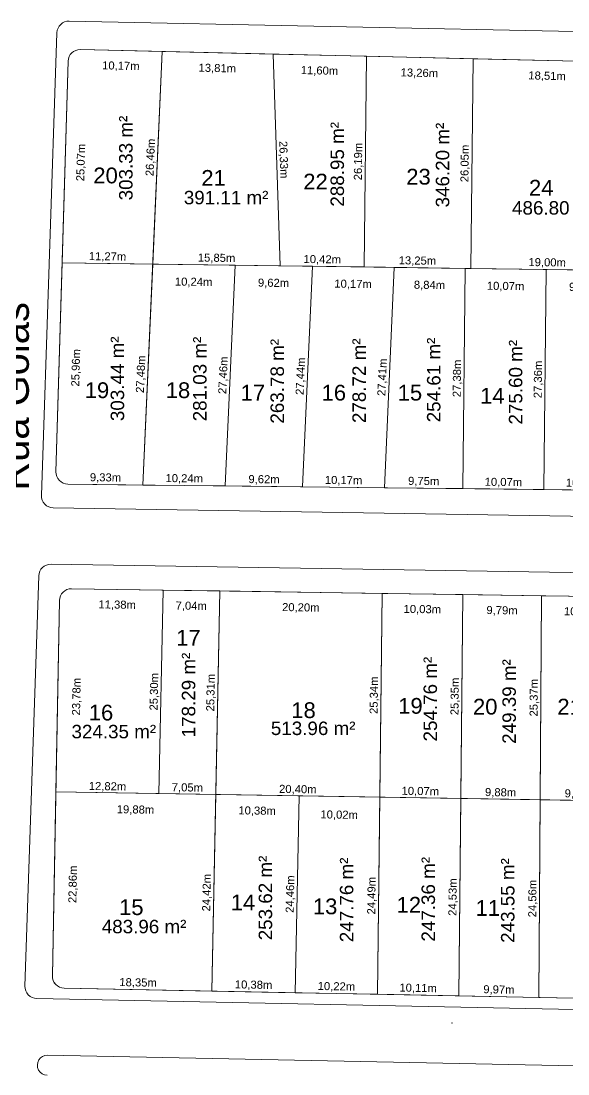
# Model space of a CAD drawing. Header units: metres. Extents: x 3808 to 8215, y 2374 to 6187.
# Drawn here: x 4827 to 4895, y 4981 to 5111.8 of the extents above; entities that cross this region are included whole.
import ezdxf
from ezdxf.enums import TextEntityAlignment as Align

# ---------------------------------------------------------------- set-up
doc = ezdxf.new("R2010")
doc.units = ezdxf.units.M
for name, color, linetype in [('Areas Lotes', 1, 'Continuous'), ('Calçada', 8, 'Continuous'), ('Lote', 7, 'Continuous'), ('Nome das Ruas', 7, 'Continuous'), ('Nº Lote', 7, 'Continuous'), ('quadras', 7, 'Continuous')]:
    doc.layers.add(name, color=color, linetype=linetype)
doc.layers.add('MEIO FIO', color=8, linetype='Continuous', lineweight=30)
doc.styles.add('Arial', font='arial.ttf')
doc.dimstyles.new('Copy(2) of ISO-25', dxfattribs={"dimtxt": 1, "dimasz": 2.5, "dimexe": 1.25, "dimexo": 0.625, "dimgap": 0.2, "dimtad": 1, "dimtoh": 1, "dimlfac": 1, "dimzin": 1, "dimtxsty": 'Arial', "dimblk": 'NONE', "dimcen": 0, "dimse1": 1, "dimse2": 1, "dimsd1": 1, "dimsd2": 1, "dimclrt": 256, "dimaunit": 1, "dimadec": 3, "dimazin": 0, "dimtfac": 1, "dimtmove": 0, "dimatfit": 3, "dimldrblk": 'NONE', "dimfxl": 1, "dimtolj": 1, "dimtzin": 0, "dimarcsym": 0})

# ---------------------------------------------------------------- blocks, each defined once
blk = doc.blocks.new('*D4920')
at = {"layer": 'Defpoints', "color": 0, "linetype": 'Continuous', "transparency": 16777216}
for p in [(4891.39, 4990.47), (4891.39, 4990.47), (4911.03, 4990.08)]:
    blk.add_point(p, dxfattribs=at)
at = {"layer": 'Lote', "linetype": 'Continuous', "lineweight": 5, "transparency": 16777216, "insert": (4901.23, 4991.07), "char_height": 1, "attachment_point": 5, "rotation": 358.8845, "style": 'Arial'}
blk.add_mtext('\\A1;19,64m', dxfattribs=at)
blk = doc.blocks.new('_None')
blk = doc.blocks.new('*D4921')
at = {"layer": 'Defpoints', "color": 0, "linetype": 'Continuous', "transparency": 16777216}
for p in [(4881.43, 4990.66), (4881.43, 4990.66), (4891.39, 4990.47)]:
    blk.add_point(p, dxfattribs=at)
at = {"layer": 'Lote', "linetype": 'Continuous', "lineweight": 5, "transparency": 16777216, "insert": (4886.43, 4991.36), "char_height": 1, "attachment_point": 5, "rotation": 358.8845, "style": 'Arial'}
blk.add_mtext('\\A1;9,97m', dxfattribs=at)
blk = doc.blocks.new('*D4922')
at = {"layer": 'Defpoints', "color": 0, "linetype": 'Continuous', "transparency": 16777216}
for p in [(4871.32, 4990.86), (4871.32, 4990.86), (4881.43, 4990.66)]:
    blk.add_point(p, dxfattribs=at)
at = {"layer": 'Lote', "linetype": 'Continuous', "lineweight": 5, "transparency": 16777216, "insert": (4876.39, 4991.56), "char_height": 1, "attachment_point": 5, "rotation": 358.8845, "style": 'Arial'}
blk.add_mtext('\\A1;10,11m', dxfattribs=at)
blk = doc.blocks.new('*D4923')
at = {"layer": 'Defpoints', "color": 0, "linetype": 'Continuous', "transparency": 16777216}
for p in [(4861.1, 4991.06), (4861.1, 4991.06), (4871.32, 4990.86)]:
    blk.add_point(p, dxfattribs=at)
at = {"layer": 'Lote', "linetype": 'Continuous', "lineweight": 5, "transparency": 16777216, "insert": (4866.23, 4991.76), "char_height": 1, "attachment_point": 5, "rotation": 358.8845, "style": 'Arial'}
blk.add_mtext('\\A1;10,22m', dxfattribs=at)
blk = doc.blocks.new('*D4924')
at = {"layer": 'Defpoints', "color": 0, "linetype": 'Continuous', "transparency": 16777216}
for p in [(4850.73, 4991.26), (4850.73, 4991.26), (4861.1, 4991.06)]:
    blk.add_point(p, dxfattribs=at)
at = {"layer": 'Lote', "linetype": 'Continuous', "lineweight": 5, "transparency": 16777216, "insert": (4855.93, 4991.96), "char_height": 1, "attachment_point": 5, "rotation": 358.8845, "style": 'Arial'}
blk.add_mtext('\\A1;10,38m', dxfattribs=at)
blk = doc.blocks.new('*D4925')
at = {"layer": 'Defpoints', "color": 0, "linetype": 'Continuous', "transparency": 16777216}
for p in [(4832.38, 4991.61), (4832.38, 4991.61), (4850.73, 4991.26)]:
    blk.add_point(p, dxfattribs=at)
at = {"layer": 'Lote', "linetype": 'Continuous', "lineweight": 5, "transparency": 16777216, "insert": (4841.57, 4992.24), "char_height": 1, "attachment_point": 5, "rotation": 358.8845, "style": 'Arial'}
blk.add_mtext('\\A1;18,35m', dxfattribs=at)
blk = doc.blocks.new('*D4926')
at = {"layer": 'Defpoints', "color": 0, "linetype": 'Continuous', "transparency": 16777216}
for p in [(4833.31, 5041.25), (4844.69, 5041.08), (4844.65, 5038.3)]:
    blk.add_point(p, dxfattribs=at)
at = {"layer": 'Lote', "linetype": 'Continuous', "lineweight": 5, "transparency": 16777216, "insert": (4838.97, 5039.19), "char_height": 1, "attachment_point": 5, "rotation": 359.1606, "style": 'Arial'}
blk.add_mtext('\\A1;11,38m', dxfattribs=at)
blk = doc.blocks.new('*D4927')
at = {"layer": 'Defpoints', "color": 0, "linetype": 'Continuous', "transparency": 16777216}
for p in [(4844.69, 5041.08), (4851.73, 5040.98), (4851.69, 5038.2)]:
    blk.add_point(p, dxfattribs=at)
at = {"layer": 'Lote', "linetype": 'Continuous', "lineweight": 5, "transparency": 16777216, "insert": (4848.18, 5039.05), "char_height": 1, "attachment_point": 5, "rotation": 359.1606, "style": 'Arial'}
blk.add_mtext('\\A1;7,04m', dxfattribs=at)
blk = doc.blocks.new('*D4928')
at = {"layer": 'Defpoints', "color": 0, "linetype": 'Continuous', "transparency": 16777216}
for p in [(4851.73, 5040.98), (4871.92, 5040.68), (4871.88, 5037.91)]:
    blk.add_point(p, dxfattribs=at)
at = {"layer": 'Lote', "linetype": 'Continuous', "lineweight": 5, "transparency": 16777216, "insert": (4861.8, 5038.85), "char_height": 1, "attachment_point": 5, "rotation": 359.1606, "style": 'Arial'}
blk.add_mtext('\\A1;20,20m', dxfattribs=at)
blk = doc.blocks.new('*D4929')
at = {"layer": 'Defpoints', "color": 0, "linetype": 'Continuous', "transparency": 16777216}
for p in [(4871.92, 5040.68), (4881.95, 5040.53), (4881.91, 5037.76)]:
    blk.add_point(p, dxfattribs=at)
at = {"layer": 'Lote', "linetype": 'Continuous', "lineweight": 5, "transparency": 16777216, "insert": (4876.91, 5038.63), "char_height": 1, "attachment_point": 5, "rotation": 359.1606, "style": 'Arial'}
blk.add_mtext('\\A1;10,03m', dxfattribs=at)
blk = doc.blocks.new('*D4930')
at = {"layer": 'Defpoints', "color": 0, "linetype": 'Continuous', "transparency": 16777216}
for p in [(4881.95, 5040.53), (4891.74, 5040.39), (4891.7, 5037.62)]:
    blk.add_point(p, dxfattribs=at)
at = {"layer": 'Lote', "linetype": 'Continuous', "lineweight": 5, "transparency": 16777216, "insert": (4886.82, 5038.49), "char_height": 1, "attachment_point": 5, "rotation": 359.1606, "style": 'Arial'}
blk.add_mtext('\\A1;9,79m', dxfattribs=at)
blk = doc.blocks.new('*D4931')
at = {"layer": 'Defpoints', "color": 0, "linetype": 'Continuous', "transparency": 16777216}
for p in [(4891.74, 5040.39), (4902.02, 5040.24), (4901.98, 5037.46)]:
    blk.add_point(p, dxfattribs=at)
at = {"layer": 'Lote', "linetype": 'Continuous', "lineweight": 5, "transparency": 16777216, "insert": (4896.85, 5038.34), "char_height": 1, "attachment_point": 5, "rotation": 359.1606, "style": 'Arial'}
blk.add_mtext('\\A1;10,28m', dxfattribs=at)
blk = doc.blocks.new('*D4946')
at = {"layer": 'Defpoints', "color": 0, "linetype": 'Continuous', "transparency": 16777216}
for p in [(4891.57, 5015.03), (4891.57, 5014.99), (4901.49, 5014.87)]:
    blk.add_point(p, dxfattribs=at)
at = {"layer": 'Lote', "linetype": 'Continuous', "lineweight": 5, "transparency": 16777216, "insert": (4896.54, 5015.71), "char_height": 1, "attachment_point": 5, "rotation": 359.1117, "style": 'Arial'}
blk.add_mtext('\\A1;9,93m', dxfattribs=at)
blk = doc.blocks.new('*D4947')
at = {"layer": 'Defpoints', "color": 0, "linetype": 'Continuous', "transparency": 16777216}
for p in [(4881.69, 5015.19), (4881.69, 5015.14), (4891.57, 5015.03)]:
    blk.add_point(p, dxfattribs=at)
at = {"layer": 'Lote', "linetype": 'Continuous', "lineweight": 5, "transparency": 16777216, "insert": (4886.64, 5015.87), "char_height": 1, "attachment_point": 5, "rotation": 359.1117, "style": 'Arial'}
blk.add_mtext('\\A1;9,88m', dxfattribs=at)
blk = doc.blocks.new('*D4948')
at = {"layer": 'Defpoints', "color": 0, "linetype": 'Continuous', "transparency": 16777216}
for p in [(4871.62, 5015.35), (4871.62, 5015.3), (4881.69, 5015.19)]:
    blk.add_point(p, dxfattribs=at)
at = {"layer": 'Lote', "linetype": 'Continuous', "lineweight": 5, "transparency": 16777216, "insert": (4876.66, 5016.02), "char_height": 1, "attachment_point": 5, "rotation": 359.1117, "style": 'Arial'}
blk.add_mtext('\\A1;10,07m', dxfattribs=at)
blk = doc.blocks.new('*D4949')
at = {"layer": 'Defpoints', "color": 0, "linetype": 'Continuous', "transparency": 16777216}
for p in [(4851.21, 5015.35), (4851.22, 5015.61), (4871.62, 5015.35)]:
    blk.add_point(p, dxfattribs=at)
at = {"layer": 'Lote', "linetype": 'Continuous', "lineweight": 5, "transparency": 16777216, "insert": (4861.43, 5016.26), "char_height": 1, "attachment_point": 5, "rotation": 359.1117, "style": 'Arial'}
blk.add_mtext('\\A1;20,40m', dxfattribs=at)
blk = doc.blocks.new('*D4950')
at = {"layer": 'Defpoints', "color": 0, "linetype": 'Continuous', "transparency": 16777216}
for p in [(4844.16, 5015.79), (4844.16, 5015.72), (4851.21, 5015.35)]:
    blk.add_point(p, dxfattribs=at)
at = {"layer": 'Lote', "linetype": 'Continuous', "lineweight": 5, "transparency": 16777216, "insert": (4847.7, 5016.47), "char_height": 1, "attachment_point": 5, "rotation": 359.1117, "style": 'Arial'}
blk.add_mtext('\\A1;7,05m', dxfattribs=at)
blk = doc.blocks.new('*D4951')
at = {"layer": 'Defpoints', "color": 0, "linetype": 'Continuous', "transparency": 16777216}
for p in [(4831.34, 5016), (4831.34, 5015.92), (4844.16, 5015.79)]:
    blk.add_point(p, dxfattribs=at)
at = {"layer": 'Lote', "linetype": 'Continuous', "lineweight": 5, "transparency": 16777216, "insert": (4837.77, 5016.62), "char_height": 1, "attachment_point": 5, "rotation": 359.1117, "style": 'Arial'}
blk.add_mtext('\\A1;12,82m', dxfattribs=at)
blk = doc.blocks.new('*D4962')
at = {"layer": 'Defpoints', "color": 0, "linetype": 'Continuous', "transparency": 16777216}
for p in [(4891.57, 5015.03), (4891.39, 4990.47), (4891.39, 4990.47)]:
    blk.add_point(p, dxfattribs=at)
at = {"layer": 'Lote', "linetype": 'Continuous', "lineweight": 5, "transparency": 16777216, "insert": (4890.68, 5002.75), "char_height": 1, "attachment_point": 5, "rotation": 89.601, "style": 'Arial'}
blk.add_mtext('\\A1;24,56m', dxfattribs=at)
blk = doc.blocks.new('*D4963')
at = {"layer": 'Defpoints', "color": 0, "linetype": 'Continuous', "transparency": 16777216}
for p in [(4881.69, 5015.19), (4881.43, 4990.66), (4881.43, 4990.66)]:
    blk.add_point(p, dxfattribs=at)
at = {"layer": 'Lote', "linetype": 'Continuous', "lineweight": 5, "transparency": 16777216, "insert": (4880.76, 5002.93), "char_height": 1, "attachment_point": 5, "rotation": 89.3982, "style": 'Arial'}
blk.add_mtext('\\A1;24,53m', dxfattribs=at)
blk = doc.blocks.new('*D4964')
at = {"layer": 'Defpoints', "color": 0, "linetype": 'Continuous', "transparency": 16777216}
for p in [(4871.62, 5015.35), (4871.32, 4990.86), (4871.32, 4990.86)]:
    blk.add_point(p, dxfattribs=at)
at = {"layer": 'Lote', "linetype": 'Continuous', "lineweight": 5, "transparency": 16777216, "insert": (4870.67, 5003.11), "char_height": 1, "attachment_point": 5, "rotation": 89.3068, "style": 'Arial'}
blk.add_mtext('\\A1;24,49m', dxfattribs=at)
blk = doc.blocks.new('*D4965')
at = {"layer": 'Defpoints', "color": 0, "linetype": 'Continuous', "transparency": 16777216}
for p in [(4861.59, 5015.51), (4861.1, 4991.06), (4861.1, 4991.06)]:
    blk.add_point(p, dxfattribs=at)
at = {"layer": 'Lote', "linetype": 'Continuous', "lineweight": 5, "transparency": 16777216, "insert": (4860.55, 5003.3), "char_height": 1, "attachment_point": 5, "rotation": 88.8457, "style": 'Arial'}
blk.add_mtext('\\A1;24,46m', dxfattribs=at)
blk = doc.blocks.new('*D4966')
at = {"layer": 'Defpoints', "color": 0, "linetype": 'Continuous', "transparency": 16777216}
for p in [(4851.22, 5015.68), (4850.73, 4991.26), (4850.73, 4991.26)]:
    blk.add_point(p, dxfattribs=at)
at = {"layer": 'Lote', "linetype": 'Continuous', "lineweight": 5, "transparency": 16777216, "insert": (4850.17, 5003.48), "char_height": 1, "attachment_point": 5, "rotation": 88.8457, "style": 'Arial'}
blk.add_mtext('\\A1;24,42m', dxfattribs=at)
blk = doc.blocks.new('*D4967')
at = {"layer": 'Defpoints', "color": 0, "linetype": 'Continuous', "transparency": 16777216}
for p in [(4851.73, 5040.98), (4851.73, 5040.98), (4851.22, 5015.68)]:
    blk.add_point(p, dxfattribs=at)
at = {"layer": 'Lote', "linetype": 'Continuous', "lineweight": 5, "transparency": 16777216, "insert": (4850.67, 5028.34), "char_height": 1, "attachment_point": 5, "rotation": 88.8457, "style": 'Arial'}
blk.add_mtext('\\A1;25,31m', dxfattribs=at)
blk = doc.blocks.new('*D4968')
at = {"layer": 'Defpoints', "color": 0, "linetype": 'Continuous', "transparency": 16777216}
for p in [(4844.69, 5041.08), (4844.69, 5041.08), (4844.16, 5015.79)]:
    blk.add_point(p, dxfattribs=at)
at = {"layer": 'Lote', "linetype": 'Continuous', "lineweight": 5, "transparency": 16777216, "insert": (4843.63, 5028.45), "char_height": 1, "attachment_point": 5, "rotation": 88.8098, "style": 'Arial'}
blk.add_mtext('\\A1;25,30m', dxfattribs=at)
blk = doc.blocks.new('*D4969')
at = {"layer": 'Defpoints', "color": 0, "linetype": 'Continuous', "transparency": 16777216}
for p in [(4831.79, 5039.78), (4835.02, 5039.72), (4831.34, 5016)]:
    blk.add_point(p, dxfattribs=at)
at = {"layer": 'Lote', "linetype": 'Continuous', "lineweight": 5, "transparency": 16777216, "insert": (4833.99, 5027.84), "char_height": 1, "attachment_point": 5, "rotation": 88.92, "style": 'Arial'}
blk.add_mtext('\\A1;23,78m', dxfattribs=at)
blk = doc.blocks.new('*D4970')
at = {"layer": 'Defpoints', "color": 0, "linetype": 'Continuous', "transparency": 16777216}
for p in [(4831.34, 5016), (4830.91, 4993.14), (4834.12, 4993.08)]:
    blk.add_point(p, dxfattribs=at)
at = {"layer": 'Lote', "linetype": 'Continuous', "lineweight": 5, "transparency": 16777216, "insert": (4833.53, 5004.52), "char_height": 1, "attachment_point": 5, "rotation": 88.92, "style": 'Arial'}
blk.add_mtext('\\A1;22,86m', dxfattribs=at)
blk = doc.blocks.new('*D4971')
at = {"layer": 'Defpoints', "color": 0, "linetype": 'Continuous', "transparency": 16777216}
for p in [(4871.92, 5040.68), (4871.92, 5040.68), (4871.62, 5015.35)]:
    blk.add_point(p, dxfattribs=at)
at = {"layer": 'Lote', "linetype": 'Continuous', "lineweight": 5, "transparency": 16777216, "insert": (4870.97, 5028.02), "char_height": 1, "attachment_point": 5, "rotation": 89.3068, "style": 'Arial'}
blk.add_mtext('\\A1;25,34m', dxfattribs=at)
blk = doc.blocks.new('*D4972')
at = {"layer": 'Defpoints', "color": 0, "linetype": 'Continuous', "transparency": 16777216}
for p in [(4881.95, 5040.53), (4881.95, 5040.53), (4881.69, 5015.19)]:
    blk.add_point(p, dxfattribs=at)
at = {"layer": 'Lote', "linetype": 'Continuous', "lineweight": 5, "transparency": 16777216, "insert": (4881.02, 5027.87), "char_height": 1, "attachment_point": 5, "rotation": 89.3982, "style": 'Arial'}
blk.add_mtext('\\A1;25,35m', dxfattribs=at)
blk = doc.blocks.new('*D4973')
at = {"layer": 'Defpoints', "color": 0, "linetype": 'Continuous', "transparency": 16777216}
for p in [(4891.74, 5040.39), (4891.74, 5040.39), (4891.57, 5015.03)]:
    blk.add_point(p, dxfattribs=at)
at = {"layer": 'Lote', "linetype": 'Continuous', "lineweight": 5, "transparency": 16777216, "insert": (4890.85, 5027.71), "char_height": 1, "attachment_point": 5, "rotation": 89.601, "style": 'Arial'}
blk.add_mtext('\\A1;25,37m', dxfattribs=at)
blk = doc.blocks.new('*D4983')
at = {"layer": 'Defpoints', "color": 0, "linetype": 'Continuous', "transparency": 16777216}
for p in [(4861.59, 5015.51), (4871.62, 5015.35), (4861.54, 5012.37)]:
    blk.add_point(p, dxfattribs=at)
at = {"layer": 'Lote', "linetype": 'Continuous', "lineweight": 5, "transparency": 16777216, "insert": (4866.57, 5013.09), "char_height": 1, "attachment_point": 5, "rotation": 359.0755, "style": 'Arial'}
blk.add_mtext('\\A1;10,02m', dxfattribs=at)
blk = doc.blocks.new('*D4984')
at = {"layer": 'Defpoints', "color": 0, "linetype": 'Continuous', "transparency": 16777216}
for p in [(4891.57, 5015.03), (4911.55, 5014.7), (4891.52, 5012.13)]:
    blk.add_point(p, dxfattribs=at)
at = {"layer": 'Lote', "linetype": 'Continuous', "lineweight": 5, "transparency": 16777216, "insert": (4901.52, 5012.77), "char_height": 1, "attachment_point": 5, "rotation": 359.0755, "style": 'Arial'}
blk.add_mtext('\\A1;19,98m', dxfattribs=at)
blk = doc.blocks.new('*D4985')
at = {"layer": 'Defpoints', "color": 0, "linetype": 'Continuous', "transparency": 16777216}
for p in [(4851.22, 5015.68), (4861.59, 5015.51), (4851.17, 5012.87)]:
    blk.add_point(p, dxfattribs=at)
at = {"layer": 'Lote', "linetype": 'Continuous', "lineweight": 5, "transparency": 16777216, "insert": (4856.37, 5013.59), "char_height": 1, "attachment_point": 5, "rotation": 359.0755, "style": 'Arial'}
blk.add_mtext('\\A1;10,38m', dxfattribs=at)
blk = doc.blocks.new('*D4986')
at = {"layer": 'Defpoints', "color": 0, "linetype": 'Continuous', "transparency": 16777216}
for p in [(4831.34, 5016), (4851.22, 5015.68), (4831.3, 5013.09)]:
    blk.add_point(p, dxfattribs=at)
at = {"layer": 'Lote', "linetype": 'Continuous', "lineweight": 5, "transparency": 16777216, "insert": (4841.25, 5013.73), "char_height": 1, "attachment_point": 5, "rotation": 359.0755, "style": 'Arial'}
blk.add_mtext('\\A1;19,88m', dxfattribs=at)
blk = doc.blocks.new('*D5188')
at = {"layer": 'Defpoints', "color": 0, "linetype": 'Continuous', "transparency": 16777216}
for p in [(4892.01, 5053.58), (4892.01, 5053.58), (4902.14, 5053.46)]:
    blk.add_point(p, dxfattribs=at)
at = {"layer": 'Lote', "linetype": 'Continuous', "lineweight": 5, "transparency": 16777216, "insert": (4897.08, 5054.32), "char_height": 1, "attachment_point": 5, "rotation": 359.3445, "style": 'Arial'}
blk.add_mtext('\\A1;10,12m', dxfattribs=at)
blk = doc.blocks.new('*D5244')
at = {"layer": 'Defpoints', "color": 0, "linetype": 'Continuous', "transparency": 16777216}
for p in [(4881.95, 5053.69), (4881.95, 5053.69), (4892.01, 5053.58)]:
    blk.add_point(p, dxfattribs=at)
at = {"layer": 'Lote', "linetype": 'Continuous', "lineweight": 5, "transparency": 16777216, "insert": (4886.99, 5054.43), "char_height": 1, "attachment_point": 5, "rotation": 359.3445, "style": 'Arial'}
blk.add_mtext('\\A1;10,07m', dxfattribs=at)
blk = doc.blocks.new('*D5245')
at = {"layer": 'Defpoints', "color": 0, "linetype": 'Continuous', "transparency": 16777216}
for p in [(4872.2, 5053.8), (4872.2, 5053.8), (4881.95, 5053.69)]:
    blk.add_point(p, dxfattribs=at)
at = {"layer": 'Lote', "linetype": 'Continuous', "lineweight": 5, "transparency": 16777216, "insert": (4877.08, 5054.55), "char_height": 1, "attachment_point": 5, "rotation": 359.3445, "style": 'Arial'}
blk.add_mtext('\\A1;9,75m', dxfattribs=at)
blk = doc.blocks.new('*D5246')
at = {"layer": 'Defpoints', "color": 0, "linetype": 'Continuous', "transparency": 16777216}
for p in [(4862.03, 5053.92), (4862.03, 5053.92), (4872.2, 5053.8)]:
    blk.add_point(p, dxfattribs=at)
at = {"layer": 'Lote', "linetype": 'Continuous', "lineweight": 5, "transparency": 16777216, "insert": (4867.12, 5054.66), "char_height": 1, "attachment_point": 5, "rotation": 359.3445, "style": 'Arial'}
blk.add_mtext('\\A1;10,17m', dxfattribs=at)
blk = doc.blocks.new('*D5247')
at = {"layer": 'Defpoints', "color": 0, "linetype": 'Continuous', "transparency": 16777216}
for p in [(4852.41, 5054.03), (4852.41, 5054.03), (4862.03, 5053.92)]:
    blk.add_point(p, dxfattribs=at)
at = {"layer": 'Lote', "linetype": 'Continuous', "lineweight": 5, "transparency": 16777216, "insert": (4857.23, 5054.77), "char_height": 1, "attachment_point": 5, "rotation": 359.3445, "style": 'Arial'}
blk.add_mtext('\\A1;9,62m', dxfattribs=at)
blk = doc.blocks.new('*D5248')
at = {"layer": 'Defpoints', "color": 0, "linetype": 'Continuous', "transparency": 16777216}
for p in [(4842.18, 5054.15), (4842.18, 5054.15), (4852.41, 5054.03)]:
    blk.add_point(p, dxfattribs=at)
at = {"layer": 'Lote', "linetype": 'Continuous', "lineweight": 5, "transparency": 16777216, "insert": (4847.31, 5054.89), "char_height": 1, "attachment_point": 5, "rotation": 359.3445, "style": 'Arial'}
blk.add_mtext('\\A1;10,24m', dxfattribs=at)
blk = doc.blocks.new('*D5249')
at = {"layer": 'Defpoints', "color": 0, "linetype": 'Continuous', "transparency": 16777216}
for p in [(4832.85, 5054.25), (4832.85, 5054.25), (4842.18, 5054.15)]:
    blk.add_point(p, dxfattribs=at)
at = {"layer": 'Lote', "linetype": 'Continuous', "lineweight": 5, "transparency": 16777216, "insert": (4837.52, 5055), "char_height": 1, "attachment_point": 5, "rotation": 359.3445, "style": 'Arial'}
blk.add_mtext('\\A1;9,33m', dxfattribs=at)
blk = doc.blocks.new('*D5250')
at = {"layer": 'Defpoints', "color": 0, "linetype": 'Continuous', "transparency": 16777216}
for p in [(4834.4, 5108.26), (4844.56, 5108.02), (4844.49, 5105.24)]:
    blk.add_point(p, dxfattribs=at)
at = {"layer": 'Lote', "linetype": 'Continuous', "lineweight": 5, "transparency": 16777216, "insert": (4839.43, 5106.16), "char_height": 1, "attachment_point": 5, "rotation": 358.6488, "style": 'Arial'}
blk.add_mtext('\\A1;10,17m', dxfattribs=at)
blk = doc.blocks.new('*D5251')
at = {"layer": 'Defpoints', "color": 0, "linetype": 'Continuous', "transparency": 16777216}
for p in [(4844.56, 5108.02), (4858.37, 5107.7), (4858.3, 5104.91)]:
    blk.add_point(p, dxfattribs=at)
at = {"layer": 'Lote', "linetype": 'Continuous', "lineweight": 5, "transparency": 16777216, "insert": (4851.42, 5105.87), "char_height": 1, "attachment_point": 5, "rotation": 358.6488, "style": 'Arial'}
blk.add_mtext('\\A1;13,81m', dxfattribs=at)
blk = doc.blocks.new('*D5252')
at = {"layer": 'Defpoints', "color": 0, "linetype": 'Continuous', "transparency": 16777216}
for p in [(4858.37, 5107.7), (4869.96, 5107.43), (4869.89, 5104.64)]:
    blk.add_point(p, dxfattribs=at)
at = {"layer": 'Lote', "linetype": 'Continuous', "lineweight": 5, "transparency": 16777216, "insert": (4864.12, 5105.57), "char_height": 1, "attachment_point": 5, "rotation": 358.6488, "style": 'Arial'}
blk.add_mtext('\\A1;11,60m', dxfattribs=at)
blk = doc.blocks.new('*D5253')
at = {"layer": 'Defpoints', "color": 0, "linetype": 'Continuous', "transparency": 16777216}
for p in [(4869.96, 5107.43), (4883.21, 5107.11), (4883.15, 5104.32)]:
    blk.add_point(p, dxfattribs=at)
at = {"layer": 'Lote', "linetype": 'Continuous', "lineweight": 5, "transparency": 16777216, "insert": (4876.54, 5105.28), "char_height": 1, "attachment_point": 5, "rotation": 358.6488, "style": 'Arial'}
blk.add_mtext('\\A1;13,26m', dxfattribs=at)
blk = doc.blocks.new('*D5254')
at = {"layer": 'Defpoints', "color": 0, "linetype": 'Continuous', "transparency": 16777216}
for p in [(4883.21, 5107.11), (4901.71, 5106.68), (4901.65, 5103.89)]:
    blk.add_point(p, dxfattribs=at)
at = {"layer": 'Lote', "linetype": 'Continuous', "lineweight": 5, "transparency": 16777216, "insert": (4892.42, 5104.91), "char_height": 1, "attachment_point": 5, "rotation": 358.6488, "style": 'Arial'}
blk.add_mtext('\\A1;18,51m', dxfattribs=at)
blk = doc.blocks.new('*D5277')
at = {"layer": 'Defpoints', "color": 0, "linetype": 'Continuous', "transparency": 16777216}
for p in [(4882.92, 5081.06), (4882.92, 5081.06), (4901.92, 5080.8)]:
    blk.add_point(p, dxfattribs=at)
at = {"layer": 'Lote', "linetype": 'Continuous', "lineweight": 5, "transparency": 16777216, "insert": (4892.43, 5081.73), "char_height": 1, "attachment_point": 5, "rotation": 359.2265, "style": 'Arial'}
blk.add_mtext('\\A1;19,00m', dxfattribs=at)
blk = doc.blocks.new('*D5278')
at = {"layer": 'Defpoints', "color": 0, "linetype": 'Continuous', "transparency": 16777216}
for p in [(4869.67, 5081.24), (4869.67, 5081.24), (4882.92, 5081.06)]:
    blk.add_point(p, dxfattribs=at)
at = {"layer": 'Lote', "linetype": 'Continuous', "lineweight": 5, "transparency": 16777216, "insert": (4876.3, 5081.95), "char_height": 1, "attachment_point": 5, "rotation": 359.2265, "style": 'Arial'}
blk.add_mtext('\\A1;13,25m', dxfattribs=at)
blk = doc.blocks.new('*D5279')
at = {"layer": 'Defpoints', "color": 0, "linetype": 'Continuous', "transparency": 16777216}
for p in [(4859.24, 5081.38), (4859.24, 5081.38), (4869.67, 5081.24)]:
    blk.add_point(p, dxfattribs=at)
at = {"layer": 'Lote', "linetype": 'Continuous', "lineweight": 5, "transparency": 16777216, "insert": (4864.47, 5082.11), "char_height": 1, "attachment_point": 5, "rotation": 359.2265, "style": 'Arial'}
blk.add_mtext('\\A1;10,42m', dxfattribs=at)
blk = doc.blocks.new('*D5280')
at = {"layer": 'Defpoints', "color": 0, "linetype": 'Continuous', "transparency": 16777216}
for p in [(4843.39, 5081.59), (4843.39, 5081.59), (4859.24, 5081.38)]:
    blk.add_point(p, dxfattribs=at)
at = {"layer": 'Lote', "linetype": 'Continuous', "lineweight": 5, "transparency": 16777216, "insert": (4851.33, 5082.29), "char_height": 1, "attachment_point": 5, "rotation": 359.2265, "style": 'Arial'}
blk.add_mtext('\\A1;15,85m', dxfattribs=at)
blk = doc.blocks.new('*D5281')
at = {"layer": 'Defpoints', "color": 0, "linetype": 'Continuous', "transparency": 16777216}
for p in [(4832.13, 5081.75), (4832.13, 5081.75), (4843.39, 5081.59)]:
    blk.add_point(p, dxfattribs=at)
at = {"layer": 'Lote', "linetype": 'Continuous', "lineweight": 5, "transparency": 16777216, "insert": (4837.77, 5082.47), "char_height": 1, "attachment_point": 5, "rotation": 359.2265, "style": 'Arial'}
blk.add_mtext('\\A1;11,27m', dxfattribs=at)
blk = doc.blocks.new('*D5282')
at = {"layer": 'Defpoints', "color": 0, "linetype": 'Continuous', "transparency": 16777216}
for p in [(4843.39, 5081.59), (4853.63, 5081.46), (4853.59, 5078.44)]:
    blk.add_point(p, dxfattribs=at)
at = {"layer": 'Lote', "linetype": 'Continuous', "lineweight": 5, "transparency": 16777216, "insert": (4848.48, 5079.31), "char_height": 1, "attachment_point": 5, "rotation": 359.2265, "style": 'Arial'}
blk.add_mtext('\\A1;10,24m', dxfattribs=at)
blk = doc.blocks.new('*D5283')
at = {"layer": 'Defpoints', "color": 0, "linetype": 'Continuous', "transparency": 16777216}
for p in [(4853.63, 5081.46), (4863.24, 5081.33), (4863.2, 5078.31)]:
    blk.add_point(p, dxfattribs=at)
at = {"layer": 'Lote', "linetype": 'Continuous', "lineweight": 5, "transparency": 16777216, "insert": (4858.41, 5079.18), "char_height": 1, "attachment_point": 5, "rotation": 359.2265, "style": 'Arial'}
blk.add_mtext('\\A1;9,62m', dxfattribs=at)
blk = doc.blocks.new('*D5284')
at = {"layer": 'Defpoints', "color": 0, "linetype": 'Continuous', "transparency": 16777216}
for p in [(4863.24, 5081.33), (4873.41, 5081.19), (4873.37, 5078.18)]:
    blk.add_point(p, dxfattribs=at)
at = {"layer": 'Lote', "linetype": 'Continuous', "lineweight": 5, "transparency": 16777216, "insert": (4868.3, 5079.05), "char_height": 1, "attachment_point": 5, "rotation": 359.2265, "style": 'Arial'}
blk.add_mtext('\\A1;10,17m', dxfattribs=at)
blk = doc.blocks.new('*D5285')
at = {"layer": 'Defpoints', "color": 0, "linetype": 'Continuous', "transparency": 16777216}
for p in [(4873.41, 5081.19), (4882.25, 5081.07), (4882.21, 5078.06)]:
    blk.add_point(p, dxfattribs=at)
at = {"layer": 'Lote', "linetype": 'Continuous', "lineweight": 5, "transparency": 16777216, "insert": (4877.8, 5078.92), "char_height": 1, "attachment_point": 5, "rotation": 359.2265, "style": 'Arial'}
blk.add_mtext('\\A1;8,84m', dxfattribs=at)
blk = doc.blocks.new('*D5286')
at = {"layer": 'Defpoints', "color": 0, "linetype": 'Continuous', "transparency": 16777216}
for p in [(4882.25, 5081.07), (4892.32, 5080.93), (4892.28, 5077.92)]:
    blk.add_point(p, dxfattribs=at)
at = {"layer": 'Lote', "linetype": 'Continuous', "lineweight": 5, "transparency": 16777216, "insert": (4887.26, 5078.79), "char_height": 1, "attachment_point": 5, "rotation": 359.2265, "style": 'Arial'}
blk.add_mtext('\\A1;10,07m', dxfattribs=at)
blk = doc.blocks.new('*D5287')
at = {"layer": 'Defpoints', "color": 0, "linetype": 'Continuous', "transparency": 16777216}
for p in [(4892.32, 5080.93), (4901.92, 5080.8), (4901.88, 5077.79)]:
    blk.add_point(p, dxfattribs=at)
at = {"layer": 'Lote', "linetype": 'Continuous', "lineweight": 5, "transparency": 16777216, "insert": (4897.09, 5078.66), "char_height": 1, "attachment_point": 5, "rotation": 359.2265, "style": 'Arial'}
blk.add_mtext('\\A1;9,60m', dxfattribs=at)
blk = doc.blocks.new('*D5301')
at = {"layer": 'Defpoints', "color": 0, "linetype": 'Continuous', "transparency": 16777216}
for p in [(4892.32, 5080.93), (4892.32, 5080.93), (4892.01, 5053.58)]:
    blk.add_point(p, dxfattribs=at)
at = {"layer": 'Lote', "linetype": 'Continuous', "lineweight": 5, "transparency": 16777216, "insert": (4891.37, 5067.26), "char_height": 1, "attachment_point": 5, "rotation": 89.3578, "style": 'Arial'}
blk.add_mtext('\\A1;27,36m', dxfattribs=at)
blk = doc.blocks.new('*D5302')
at = {"layer": 'Defpoints', "color": 0, "linetype": 'Continuous', "transparency": 16777216}
for p in [(4882.25, 5081.07), (4882.25, 5081.07), (4881.95, 5053.69)]:
    blk.add_point(p, dxfattribs=at)
at = {"layer": 'Lote', "linetype": 'Continuous', "lineweight": 5, "transparency": 16777216, "insert": (4881.3, 5067.39), "char_height": 1, "attachment_point": 5, "rotation": 89.3578, "style": 'Arial'}
blk.add_mtext('\\A1;27,38m', dxfattribs=at)
blk = doc.blocks.new('*D5303')
at = {"layer": 'Defpoints', "color": 0, "linetype": 'Continuous', "transparency": 16777216}
for p in [(4873.41, 5081.19), (4873.41, 5081.19), (4872.2, 5053.8)]:
    blk.add_point(p, dxfattribs=at)
at = {"layer": 'Lote', "linetype": 'Continuous', "lineweight": 5, "transparency": 16777216, "insert": (4872, 5067.53), "char_height": 1, "attachment_point": 5, "rotation": 87.4682, "style": 'Arial'}
blk.add_mtext('\\A1;27,41m', dxfattribs=at)
blk = doc.blocks.new('*D5304')
at = {"layer": 'Defpoints', "color": 0, "linetype": 'Continuous', "transparency": 16777216}
for p in [(4863.24, 5081.33), (4863.24, 5081.33), (4862.03, 5053.92)]:
    blk.add_point(p, dxfattribs=at)
at = {"layer": 'Lote', "linetype": 'Continuous', "lineweight": 5, "transparency": 16777216, "insert": (4861.84, 5067.66), "char_height": 1, "attachment_point": 5, "rotation": 87.4682, "style": 'Arial'}
blk.add_mtext('\\A1;27,44m', dxfattribs=at)
blk = doc.blocks.new('*D5305')
at = {"layer": 'Defpoints', "color": 0, "linetype": 'Continuous', "transparency": 16777216}
for p in [(4853.63, 5081.46), (4852.41, 5054.03), (4852.41, 5054.03)]:
    blk.add_point(p, dxfattribs=at)
at = {"layer": 'Lote', "linetype": 'Continuous', "lineweight": 5, "transparency": 16777216, "insert": (4852.22, 5067.78), "char_height": 1, "attachment_point": 5, "rotation": 87.4682, "style": 'Arial'}
blk.add_mtext('\\A1;27,46m', dxfattribs=at)
blk = doc.blocks.new('*D5306')
at = {"layer": 'Defpoints', "color": 0, "linetype": 'Continuous', "transparency": 16777216}
for p in [(4843.39, 5081.59), (4843.39, 5081.59), (4842.18, 5054.15)]:
    blk.add_point(p, dxfattribs=at)
at = {"layer": 'Lote', "linetype": 'Continuous', "lineweight": 5, "transparency": 16777216, "insert": (4841.98, 5067.91), "char_height": 1, "attachment_point": 5, "rotation": 87.4682, "style": 'Arial'}
blk.add_mtext('\\A1;27,48m', dxfattribs=at)
blk = doc.blocks.new('*D5307')
at = {"layer": 'Defpoints', "color": 0, "linetype": 'Continuous', "transparency": 16777216}
for p in [(4844.56, 5108.02), (4844.56, 5108.02), (4843.39, 5081.59)]:
    blk.add_point(p, dxfattribs=at)
at = {"layer": 'Lote', "linetype": 'Continuous', "lineweight": 5, "transparency": 16777216, "insert": (4843.18, 5094.85), "char_height": 1, "attachment_point": 5, "rotation": 87.4682, "style": 'Arial'}
blk.add_mtext('\\A1;26,46m', dxfattribs=at)
blk = doc.blocks.new('*D5308')
at = {"layer": 'Defpoints', "color": 0, "linetype": 'Continuous', "transparency": 16777216}
for p in [(4858.37, 5107.7), (4859.24, 5081.38), (4859.24, 5081.38)]:
    blk.add_point(p, dxfattribs=at)
at = {"layer": 'Lote', "linetype": 'Continuous', "lineweight": 5, "transparency": 16777216, "insert": (4859.6, 5094.57), "char_height": 1, "attachment_point": 5, "rotation": 271.9088, "style": 'Arial'}
blk.add_mtext('\\A1;26,33m', dxfattribs=at)
blk = doc.blocks.new('*D5309')
at = {"layer": 'Defpoints', "color": 0, "linetype": 'Continuous', "transparency": 16777216}
for p in [(4869.96, 5107.43), (4869.67, 5081.24), (4869.67, 5081.24)]:
    blk.add_point(p, dxfattribs=at)
at = {"layer": 'Lote', "linetype": 'Continuous', "lineweight": 5, "transparency": 16777216, "insert": (4869.01, 5094.34), "char_height": 1, "attachment_point": 5, "rotation": 89.3578, "style": 'Arial'}
blk.add_mtext('\\A1;26,19m', dxfattribs=at)
blk = doc.blocks.new('*D5310')
at = {"layer": 'Defpoints', "color": 0, "linetype": 'Continuous', "transparency": 16777216}
for p in [(4883.21, 5107.11), (4883.21, 5107.11), (4882.92, 5081.06)]:
    blk.add_point(p, dxfattribs=at)
at = {"layer": 'Lote', "linetype": 'Continuous', "lineweight": 5, "transparency": 16777216, "insert": (4882.26, 5094.1), "char_height": 1, "attachment_point": 5, "rotation": 89.3578, "style": 'Arial'}
blk.add_mtext('\\A1;26,05m', dxfattribs=at)
blk = doc.blocks.new('*D5324')
at = {"layer": 'Defpoints', "color": 0, "linetype": 'Continuous', "transparency": 16777216}
for p in [(4832.13, 5081.75), (4835.1, 5081.66), (4831.36, 5055.8)]:
    blk.add_point(p, dxfattribs=at)
at = {"layer": 'Lote', "linetype": 'Continuous', "lineweight": 5, "transparency": 16777216, "insert": (4833.91, 5068.71), "char_height": 1, "attachment_point": 5, "rotation": 88.3186, "style": 'Arial'}
blk.add_mtext('\\A1;25,96m', dxfattribs=at)
blk = doc.blocks.new('*D5325')
at = {"layer": 'Defpoints', "color": 0, "linetype": 'Continuous', "transparency": 16777216}
for p in [(4832.86, 5106.81), (4835.7, 5106.73), (4832.13, 5081.75)]:
    blk.add_point(p, dxfattribs=at)
at = {"layer": 'Lote', "linetype": 'Continuous', "lineweight": 5, "transparency": 16777216, "insert": (4834.53, 5094.22), "char_height": 1, "attachment_point": 5, "rotation": 88.3186, "style": 'Arial'}
blk.add_mtext('\\A1;25,07m', dxfattribs=at)

msp = doc.modelspace()

# ---------------------------------------------------------------- linework, layer by layer
at = {"layer": 'Calçada', "linetype": 'Continuous', "lineweight": 5}
for p, q in [((5020.741, 5107.963), (4833.019, 5111.8)), ((4831.489, 5110.351), (4829.559, 5052.853)), ((5019.43, 5048.252), (4831.034, 5051.303)), ((5019.257, 5041.254), (4830.747, 5044.307)), ((4829.223, 5042.857), (4827.512, 4991.876)), ((4828.981, 4990.326), (5018.057, 4986.523)), ((4830.324, 4983.298), (5014.427, 4979.594))]:
    msp.add_line(p, q, dxfattribs=at)
for centre, radius, start, end in [((4832.988, 5110.3), 1.5, 88.82901, 178.07708), ((4831.058, 5052.803), 1.5, 178.07708, 269.07229), ((4830.722, 5042.807), 1.5, 89.07229, 178.07708), ((4829.011, 4991.826), 1.5, 178.07708, 268.84767), ((4830.298, 4982.048), 1.25, 88.84767, 268.84767)]:
    msp.add_arc(centre, radius, start, end, dxfattribs=at)
at = {"layer": 'Lote', "lineweight": 5}
for p, q in [((4844.56, 5108.024), (4842.178, 5054.145)), ((4859.243, 5081.381), (4858.366, 5107.699)), ((4869.96, 5107.425), (4869.667, 5081.24)), ((4883.212, 5107.113), (4882.92, 5081.061)), ((4832.126, 5081.747), (4919.115, 5080.573)), ((4853.628, 5081.457), (4852.415, 5054.028)), ((4863.242, 5081.327), (4862.03, 5053.918)), ((4873.409, 5081.19), (4872.198, 5053.802)), ((4882.252, 5081.07), (4881.945, 5053.69)), ((4892.32, 5080.934), (4892.013, 5053.575)), ((4844.69, 5041.081), (4844.165, 5015.791)), ((4850.726, 4991.257), (4851.728, 5040.978)), ((4871.32, 4990.856), (4871.922, 5040.682)), ((4881.953, 5040.535), (4881.43, 4990.659)), ((4891.395, 4990.465), (4891.742, 5040.391)), ((4918.299, 5014.595), (4831.344, 5015.998)), ((4861.101, 4991.055), (4861.593, 5015.51))]:
    msp.add_line(p, q, dxfattribs=at)
at = {"layer": 'Lote', "linetype": 'Continuous', "lineweight": 5, "flags": 128}
for points in [[(4844.56, 5108.024), (4834.397, 5108.264, 0.4125264), (4832.862, 5106.809), (4832.126, 5081.747), (4843.392, 5081.595)], [(4831.364, 5055.796, 0.4194678), (4832.847, 5054.252), (4842.178, 5054.145), (4843.392, 5081.595), (4832.126, 5081.747)], [(4844.69, 5041.081), (4833.314, 5041.248, 0.4129844), (4831.792, 5039.776), (4831.344, 5015.998), (4844.165, 5015.791)], [(4851.218, 5015.677), (4831.344, 5015.998), (4830.913, 4993.142, 0.414032), (4832.384, 4991.614), (4850.726, 4991.257)]]:
    msp.add_lwpolyline(points, format="xyb", close=True, dxfattribs=at)
for points in [[(4843.392, 5081.595), (4859.243, 5081.381), (4858.366, 5107.699), (4844.56, 5108.024)], [(4869.96, 5107.425), (4858.366, 5107.699), (4859.243, 5081.381), (4869.667, 5081.24)], [(4882.92, 5081.061), (4883.212, 5107.113), (4869.96, 5107.425), (4869.667, 5081.24)], [(4901.713, 5106.676), (4883.212, 5107.113), (4882.92, 5081.061), (4901.918, 5080.805)], [(4853.628, 5081.457), (4843.392, 5081.595), (4842.178, 5054.145), (4852.415, 5054.028)], [(4852.415, 5054.028), (4862.03, 5053.918), (4863.242, 5081.327), (4859.243, 5081.381), (4853.628, 5081.457)], [(4873.409, 5081.19), (4863.242, 5081.327), (4862.03, 5053.918), (4872.198, 5053.802)], [(4872.198, 5053.802), (4881.945, 5053.69), (4882.252, 5081.07), (4873.409, 5081.19)], [(4881.945, 5053.69), (4892.013, 5053.575), (4892.32, 5080.934), (4882.252, 5081.07)], [(4892.013, 5053.575), (4902.136, 5053.459), (4901.918, 5080.805), (4892.32, 5080.934)], [(4851.728, 5040.978), (4844.69, 5041.081), (4844.165, 5015.791), (4851.218, 5015.677)], [(4851.218, 5015.677), (4871.616, 5015.348), (4871.922, 5040.682), (4851.728, 5040.978)], [(4881.953, 5040.535), (4871.922, 5040.682), (4871.616, 5015.348), (4881.687, 5015.186)], [(4881.687, 5015.186), (4891.566, 5015.026), (4891.742, 5040.391), (4881.953, 5040.535)], [(4902.02, 5040.241), (4891.742, 5040.391), (4891.566, 5015.026), (4901.493, 5014.866)], [(4850.726, 4991.257), (4861.101, 4991.055), (4861.593, 5015.51), (4851.218, 5015.677)], [(4871.616, 5015.348), (4861.593, 5015.51), (4861.101, 4991.055), (4871.32, 4990.856)], [(4881.687, 5015.186), (4871.616, 5015.348), (4871.32, 4990.856), (4881.43, 4990.659)], [(4891.566, 5015.026), (4881.687, 5015.186), (4881.43, 4990.659), (4891.395, 4990.465)], [(4891.395, 4990.465), (4911.034, 4990.083), (4911.545, 5014.704), (4891.566, 5015.026)]]:
    msp.add_lwpolyline(points, close=True, dxfattribs=at)
at = {"layer": 'MEIO FIO', "lineweight": 5}
msp.add_point((4880.594, 4987.273), dxfattribs=at)
at = {"layer": 'quadras', "lineweight": 5}
for p, q in [((4834.397, 5108.264), (5016.124, 5103.978)), ((4831.364, 5055.796), (4832.862, 5106.809)), ((5014.764, 5052.171), (4832.847, 5054.252)), ((5015.199, 5038.583), (4833.314, 5041.248)), ((4831.792, 5039.776), (4830.913, 4993.142)), ((4832.384, 4991.614), (5014.261, 4988.073))]:
    msp.add_line(p, q, dxfattribs=at)
for centre, start, end in [((4834.361, 5106.765), 88.64879, 178.31855), ((4832.864, 5055.752), 178.31855, 269.34447), ((4833.292, 5039.748), 89.16058, 178.92002), ((4832.413, 4993.114), 178.92002, 268.8845)]:
    msp.add_arc(centre, 1.5, start, end, dxfattribs=at)

# ---------------------------------------------------------------- texts
at = {"layer": 'Areas Lotes', "lineweight": 5, "style": 'Arial'}
for s, p in [('303.33 m²', (4840.884, 5089.518)), ('288.95 m²', (4867.172, 5088.737)), ('346.20 m²', (4880.259, 5088.644)), ('303.44 m²', (4839.837, 5062.086)), ('281.03 m²', (4850.081, 5062.059)), ('263.78 m²', (4859.708, 5061.773)), ('278.72 m²', (4869.889, 5061.841)), ('254.61 m²', (4879.161, 5061.936)), ('275.60 m²', (4889.342, 5061.659)), ('178.29 m²', (4848.684, 5022.786)), ('254.76 m²', (4878.733, 5022.275)), ('249.39 m²', (4888.54, 5021.979)), ('253.62 m²', (4858.238, 4997.563)), ('247.76 m²', (4868.331, 4997.325)), ('247.36 m²', (4878.484, 4997.404)), ('243.55 m²', (4888.363, 4997.247))]:
    msp.add_text(s, height=1.6726, rotation=90, dxfattribs=at).set_placement(p)
at = {"layer": 'Areas Lotes', "linetype": 'Continuous', "lineweight": 5, "style": 'Arial'}
for s, p in [('391.11 m²', (4847.258, 5089.028)), ('486.80 m²', (4888.065, 5087.749)), ('513.96 m²', (4858.079, 5023.072)), ('324.35 m²', (4833.295, 5022.666)), ('483.96 m²', (4837.06, 4998.436))]:
    msp.add_text(s, height=1.6726, dxfattribs=at).set_placement(p)
at = {"layer": 'Nome das Ruas', "lineweight": 5, "style": 'Arial'}
msp.add_text('Rua Goiás', height=3.55, rotation=90, dxfattribs=at).set_placement((4827.991, 5053.443, 165.916))
at = {"layer": 'Nº Lote', "linetype": 'Continuous', "lineweight": 5, "style": 'Arial'}
for s, p in [('20', (4837.529, 5091.631)), ('21', (4850.955, 5091.326)), ('22', (4863.632, 5090.868)), ('23', (4876.435, 5091.478)), ('24', (4891.692, 5090.106)), ('19', (4836.461, 5064.945)), ('18', (4846.531, 5064.945)), ('17', (4855.838, 5064.64)), ('16', (4865.907, 5064.64)), ('15', (4875.367, 5064.64)), ('14', (4885.609, 5064.255)), ('17', (4847.828, 5034.182)), ('18', (4862.14, 5025.181)), ('19', (4875.43, 5025.716)), ('20', (4884.728, 5025.619)), ('21', (4895.218, 5025.618)), ('16', (4836.961, 5024.88)), ('15', (4840.729, 5000.699)), ('14', (4854.611, 5001.294)), ('13', (4864.824, 5000.799)), ('12', (4875.235, 5000.997)), ('11', (4885.051, 5000.6))]:
    msp.add_text(s, height=1.96, dxfattribs=at).set_placement(p, align=Align.CENTER)

# ---------------------------------------------------------------- dimensions: what is measured, and where the dimension line sits
at = {"layer": 'Lote', "linetype": 'Continuous', "lineweight": 5}
for p1, p2, distance, picture, middle in [((4834.397, 5108.264), (4844.56, 5108.024), -2.789, '*D5250', (4839.432, 5106.156)), ((4843.3918, 5081.5948), (4844.5605, 5108.0244), 0, '*D5307', (4843.176, 5094.845)), ((4858.366, 5107.699), (4859.243, 5081.381), 0, '*D5308', (4859.605, 5094.567)), ((4869.96, 5107.425), (4869.667, 5081.24), 0, '*D5309', (4869.013, 5094.342)), ((4882.92, 5081.061), (4883.212, 5107.113), 0, '*D5310', (4882.265, 5094.096)), ((4832.126, 5081.747), (4832.862, 5106.809), -2.837, '*D5325', (4834.529, 5094.218)), ((4831.364, 5055.796), (4832.126, 5081.747), -2.97, '*D5324', (4833.914, 5068.708)), ((4842.178, 5054.145), (4843.392, 5081.595), 0, '*D5306', (4841.985, 5067.906)), ((4843.392, 5081.595), (4853.628, 5081.457), -3.014, '*D5282', (4848.48, 5079.313)), ((4853.628, 5081.457), (4852.415, 5054.028), 0, '*D5305', (4852.221, 5067.778)), ((4862.03, 5053.918), (4863.242, 5081.327), 0, '*D5304', (4861.836, 5067.658)), ((4872.198, 5053.802), (4873.409, 5081.19), 0, '*D5303', (4872.004, 5067.531)), ((4881.945, 5053.69), (4882.252, 5081.07), 0, '*D5302', (4881.298, 5067.389)), ((4892.013, 5053.575), (4892.32, 5080.934), 0, '*D5301', (4891.366, 5067.264)), ((4833.314, 5041.248), (4844.69, 5041.081), -2.776, '*D4926', (4838.973, 5039.189)), ((4844.165, 5015.791), (4844.69, 5041.081), 0, '*D4968', (4843.627, 5028.453)), ((4851.218, 5015.677), (4851.728, 5040.978), 0, '*D4967', (4850.673, 5028.344)), ((4871.616, 5015.348), (4871.922, 5040.682), 0, '*D4971', (4870.968, 5028.025)), ((4881.687, 5015.186), (4881.953, 5040.535), 0, '*D4972', (4881.019, 5027.869)), ((4891.566, 5015.026), (4891.742, 5040.391), 0, '*D4973', (4890.853, 5027.714)), ((4831.344, 5015.998), (4831.792, 5039.776), -3.228, '*D4969', (4833.995, 5027.841)), ((4831.344, 5015.998), (4830.913, 4993.142), 3.202, '*D4970', (4833.53, 5004.525)), ((4851.218, 5015.677), (4831.344, 5015.998), 2.907, '*D4986', (4841.247, 5013.732)), ((4851.218, 5015.677), (4850.726, 4991.257), 0, '*D4966', (4850.172, 5003.483)), ((4861.593, 5015.51), (4851.218, 5015.677), 2.808, '*D4985', (4856.373, 5013.586)), ((4861.593, 5015.51), (4861.101, 4991.055), 0, '*D4965', (4860.546, 5003.299)), ((4871.616, 5015.348), (4861.593, 5015.51), 3.137, '*D4983', (4866.567, 5013.093)), ((4871.616, 5015.348), (4871.32, 4990.856), 0, '*D4964', (4870.667, 5003.112)), ((4881.687, 5015.186), (4881.43, 4990.659), 0, '*D4963', (4880.758, 5002.931)), ((4891.566, 5015.026), (4891.395, 4990.465), 0, '*D4962', (4890.679, 5002.751)), ((4911.545, 5014.704), (4891.566, 5015.026), 2.895, '*D4984', (4901.522, 5012.771))]:
    dim = msp.add_aligned_dim(p1=p1, p2=p2, distance=distance, dimstyle='Copy(2) of ISO-25', override={"dimpost": 'm'}, dxfattribs=at)
    dim.commit()
    dim.dimension.update_dxf_attribs({"geometry": picture, "text_midpoint": middle})
for base, p1, p2, angle, picture, middle in [((4858.3, 5104.91), (4844.56, 5108.024), (4858.366, 5107.699), 178.64879, '*D5251', (4851.416, 5105.874)), ((4869.894, 5104.637), (4858.366, 5107.699), (4869.96, 5107.425), 178.64879, '*D5252', (4864.116, 5105.574)), ((4883.146, 5104.324), (4869.96, 5107.425), (4883.212, 5107.113), 178.64879, '*D5253', (4876.539, 5105.281)), ((4901.647, 5103.888), (4883.212, 5107.113), (4901.713, 5106.676), 178.64879, '*D5254', (4892.415, 5104.907)), ((4832.126, 5081.747), (4843.392, 5081.595), (4832.126, 5081.747), 359.22655, '*D5281', (4837.77, 5082.472)), ((4843.392, 5081.595), (4859.243, 5081.381), (4843.392, 5081.595), 359.22655, '*D5280', (4851.328, 5082.289)), ((4859.243, 5081.381), (4869.667, 5081.24), (4859.243, 5081.381), 359.22655, '*D5279', (4864.466, 5082.111)), ((4869.667, 5081.24), (4882.92, 5081.061), (4869.667, 5081.24), 359.22655, '*D5278', (4876.304, 5081.952)), ((4882.92, 5081.061), (4901.918, 5080.805), (4882.92, 5081.061), 359.22655, '*D5277', (4892.43, 5081.734)), ((4863.2017, 5078.3131), (4853.6277, 5081.4566), (4863.2424, 5081.3268), 179.22655, '*D5283', (4858.4052, 5079.1789)), ((4873.369, 5078.176), (4863.242, 5081.327), (4873.409, 5081.19), 179.22655, '*D5284', (4868.296, 5079.045)), ((4882.211, 5078.057), (4873.409, 5081.19), (4882.252, 5081.07), 179.22655, '*D5285', (4877.801, 5078.917)), ((4892.279, 5077.921), (4882.252, 5081.07), (4892.32, 5080.934), 179.22655, '*D5286', (4887.256, 5078.789)), ((4901.878, 5077.791), (4892.32, 5080.934), (4901.918, 5080.805), 179.22655, '*D5287', (4897.089, 5078.657)), ((4832.847, 5054.252), (4842.178, 5054.145), (4832.847, 5054.252), 359.34447, '*D5249', (4837.522, 5055)), ((4842.178, 5054.145), (4852.415, 5054.028), (4842.178, 5054.145), 359.34447, '*D5248', (4847.306, 5054.888)), ((4852.415, 5054.028), (4862.03, 5053.918), (4852.415, 5054.028), 359.34447, '*D5247', (4857.232, 5054.774)), ((4862.03, 5053.918), (4872.198, 5053.802), (4862.03, 5053.918), 359.34447, '*D5246', (4867.124, 5054.661)), ((4872.198, 5053.802), (4881.945, 5053.69), (4872.198, 5053.802), 359.34447, '*D5245', (4877.081, 5054.547)), ((4881.945, 5053.69), (4892.013, 5053.575), (4881.945, 5053.69), 359.34447, '*D5244', (4886.989, 5054.434)), ((4892.013, 5053.575), (4902.136, 5053.459), (4892.013, 5053.575), 359.34447, '*D5188', (4897.084, 5054.318)), ((4851.688, 5038.202), (4844.69, 5041.081), (4851.728, 5040.978), 179.16058, '*D4927', (4848.18, 5039.054)), ((4871.882, 5037.906), (4851.728, 5040.978), (4871.922, 5040.682), 179.16058, '*D4928', (4861.796, 5038.855)), ((4881.913, 5037.759), (4871.922, 5040.682), (4881.953, 5040.535), 179.16058, '*D4929', (4876.909, 5038.633)), ((4891.702, 5037.616), (4881.953, 5040.535), (4891.742, 5040.391), 179.16058, '*D4930', (4886.819, 5038.488)), ((4901.979, 5037.465), (4891.742, 5040.391), (4902.02, 5040.241), 179.16058, '*D4931', (4896.852, 5038.341)), ((4831.343, 5015.922), (4844.165, 5015.791), (4831.344, 5015.998), 359.11169, '*D4951', (4837.766, 5016.623)), ((4844.164, 5015.723), (4851.212, 5015.348), (4844.165, 5015.791), 359.11169, '*D4950', (4847.702, 5016.469)), ((4851.216, 5015.614), (4871.616, 5015.348), (4851.212, 5015.348), 359.11169, '*D4949', (4861.428, 5016.256)), ((4871.615, 5015.297), (4881.687, 5015.186), (4871.616, 5015.348), 359.11169, '*D4948', (4876.663, 5016.02)), ((4881.687, 5015.141), (4891.566, 5015.026), (4881.687, 5015.186), 359.11169, '*D4947', (4886.638, 5015.866)), ((4891.565, 5014.988), (4901.493, 5014.866), (4891.566, 5015.026), 359.11169, '*D4946', (4896.541, 5015.712)), ((4832.384, 4991.614), (4850.726, 4991.257), (4832.384, 4991.614), 358.8845, '*D4925', (4841.571, 4992.237)), ((4850.726, 4991.257), (4861.101, 4991.055), (4850.726, 4991.257), 358.8845, '*D4924', (4855.929, 4991.957)), ((4861.101, 4991.055), (4871.32, 4990.856), (4861.101, 4991.055), 358.8845, '*D4923', (4866.226, 4991.757)), ((4871.32, 4990.856), (4881.43, 4990.659), (4871.32, 4990.856), 358.8845, '*D4922', (4876.39, 4991.559)), ((4881.43, 4990.659), (4891.395, 4990.465), (4881.43, 4990.659), 358.8845, '*D4921', (4886.428, 4991.363)), ((4891.395, 4990.465), (4911.034, 4990.083), (4891.395, 4990.465), 358.8845, '*D4920', (4901.23, 4991.075))]:
    dim = msp.add_linear_dim(base=base, p1=p1, p2=p2, angle=angle, dimstyle='Copy(2) of ISO-25', override={"dimpost": 'm', "dimtmove": 1}, dxfattribs=at)
    dim.commit()
    dim.dimension.update_dxf_attribs({"geometry": picture, "text_midpoint": middle})

doc.saveas('drawing.dxf')
